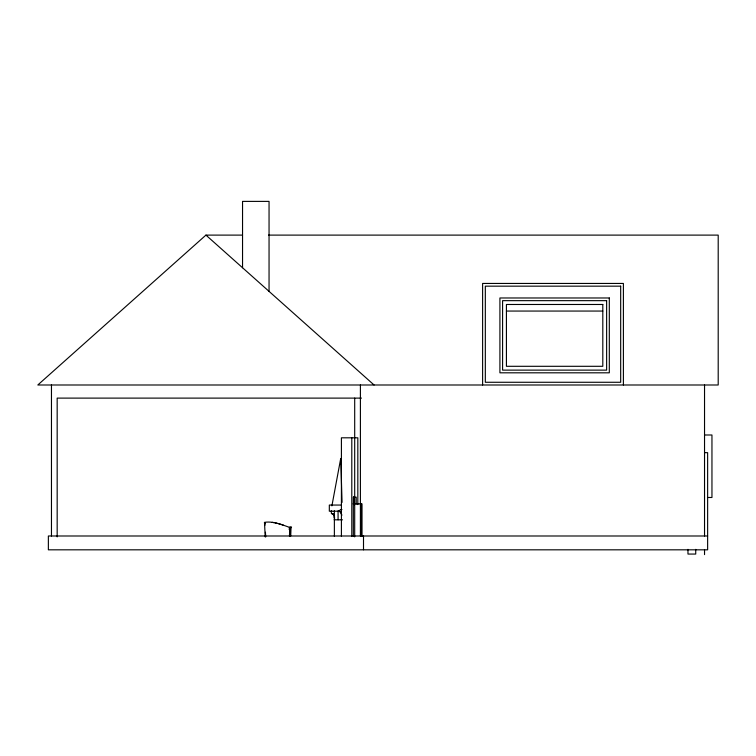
<?xml version="1.0" encoding="UTF-8"?>
<svg xmlns="http://www.w3.org/2000/svg" width="756" height="756" viewBox="0 0 756 756"><rect width="100%" height="100%" fill="white"/><g stroke="black" fill="none" stroke-linecap="round" stroke-linejoin="round"><path stroke-width="1.13" d="M289.331 529.313L289.463 527.168M289.737 536.032L290.068 527.244L291.032 527.565L290.72 536.032M289.302 529.512L289.841 527.49L289.454 535.938M331.903 505.858L340.729 458.467L342.071 502.39M265.214 536.873L264.496 522.349C273.114 520.978 281.827 524.673 289.841 527.49M290.691 526.837L291.514 527.083L290.654 527.858M242.525 235.107L205.934 235.107L37.8 384.993L718.2 384.993L718.2 235.107L268.493 235.107M506.425 311.056L602.806 311.056M361.491 398.11L57.172 398.11L57.172 536.883M704.535 434.993L711.954 434.993L711.954 497.486L707.72 497.486M704.535 452.664L707.635 452.664L707.635 549.82L48.365 549.82L48.365 535.995L707.635 535.995M353.099 503.883L362.02 503.883L362.02 536.278M340.833 505.055L329.323 505.055L329.323 511.198L340.833 511.198M340.2 509.601L341.977 509.601M331.6 511.056L331.119 511.056L331.6 511.425M331.298 511.803L331.44 513.674L333.141 514.241A1.37 1.37 0 0 1 334.105 514.94M333.141 514.241L332.338 513.674M332.659 514.231A0.945 0.945 0 0 1 333.179 514.411L333.434 514.628A2.164 2.164 0 0 1 333.661 514.921L334.143 514.921A6.861 6.851 90 0 1 334.539 516.235M334.662 517.756L334.18 517.756A7.069 7.059 -90 0 0 333.755 515.11L333.661 514.921M334.662 518.881L334.18 519.816L342.525 519.816M283.32 525.108L278.066 523.521M290.427 527.49L291.032 527.565M272.169 522.349L274.107 522.679M275.071 522.85L277.065 523.294M205.934 235.107L374.069 384.993M264.364 522.85L265.016 523.521M339.179 510.451L341.967 515.138M353.515 496.862L354.441 504.904M264.865 522.85L265.006 525.193M265.432 532.205L265.715 536.873M704.535 384.993L704.535 535.995M704.535 549.82L704.535 554.611M695.728 549.366L695.728 554.063L687.969 554.063L687.969 549.366M623.398 384.993L623.398 283.443L482.611 283.443L482.611 384.993M363.504 535.995L363.504 549.82M361.084 503.883L361.084 536.278M360.404 384.993L360.404 535.995M357.824 504.611L357.824 437.809L341.41 437.809L341.41 536.25M356.208 504.091L356.208 497.164L353.335 497.164L353.335 536.439M354.696 398.11L354.696 536.883M351.795 437.809L351.795 536.25M338.074 510.829L338.074 519.816M334.369 510.763L334.369 536.344M332.82 513.674L332.82 514.241M269.051 291.381L269.051 201.389L242.544 201.389L242.544 267.737M51.465 384.993L51.465 535.995M620.676 286.165L485.324 286.165L485.324 382.271L620.676 382.271L620.676 286.165M609.308 297.977L499.914 297.977L499.914 372.812L609.308 372.812L609.308 297.977M606.633 300.652L502.589 300.652L502.589 370.128L606.633 370.128L606.633 300.652M602.806 304.479L506.425 304.479L506.425 366.301L602.806 366.301L602.806 304.479"/></g></svg>
